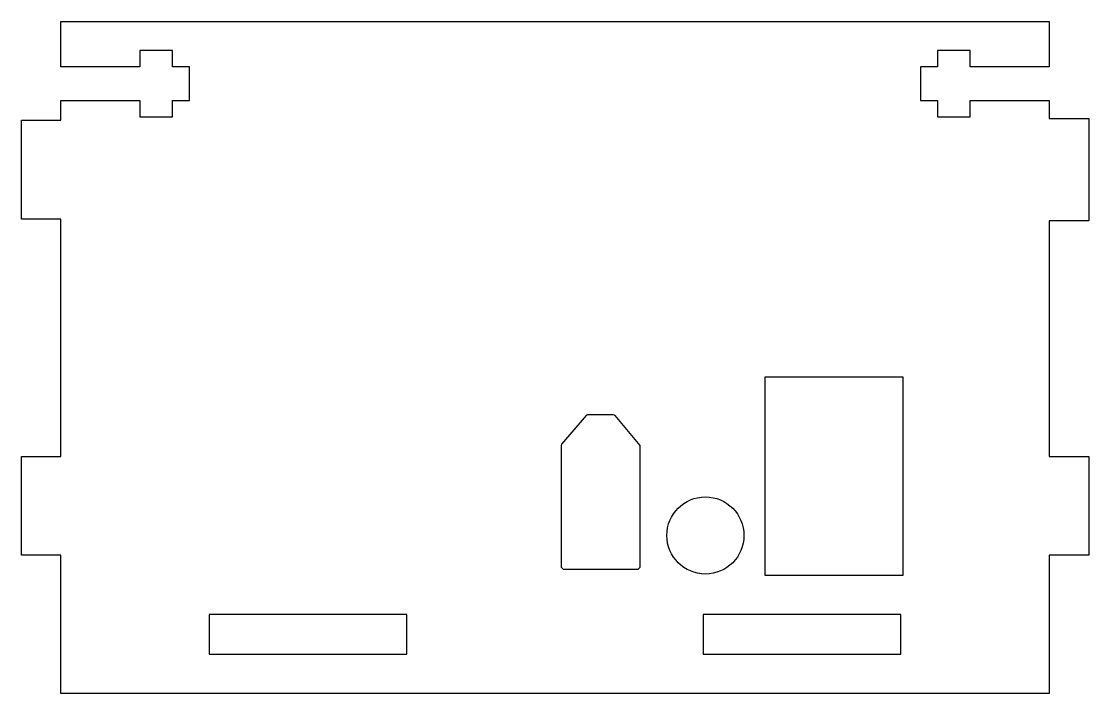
# Model space of a CAD drawing. Header units: millimetres. Extents: x -49 to 59, y -4 to 64.
import ezdxf

# ---------------------------------------------------------------- set-up
doc = ezdxf.new("R2010")
doc.units = ezdxf.units.MM
doc.layers.get('0').update_dxf_attribs({"linetype": 'CONTINUOUS'})

msp = doc.modelspace()

# ---------------------------------------------------------------- linework, layer by layer
for points in [[(46.78, 56), (54.78, 56), (54.78, 54.17), (58.78, 54.17), (58.78, 43.83), (54.78, 43.83), (54.78, 20), (58.78, 20), (58.78, 10), (54.78, 10), (54.78, -4), (-45.22, -4), (-45.22, 10), (-49.22, 10), (-49.22, 20), (-45.22, 20), (-45.22, 44), (-49.22, 44), (-49.22, 54), (-45.22, 54), (-45.22, 56), (-37.22, 56), (-37.22, 54.35), (-33.92, 54.35), (-33.92, 56), (-32.22, 56), (-32.22, 59.4), (-33.92, 59.4), (-33.92, 61.05), (-37.22, 61.05), (-37.22, 59.4), (-45.22, 59.4), (-45.22, 64), (54.78, 64), (54.78, 59.4), (46.78, 59.4), (46.78, 61.05), (43.48, 61.05), (43.48, 59.4), (41.78, 59.4), (41.78, 56), (43.48, 56), (43.48, 54.35), (46.78, 54.35)], [(40, 8), (40, 28), (26, 28), (26, 8)], [(5.39, 8.79), (5.59, 8.59), (13.19, 8.59), (13.39, 8.79), (13.39, 21.11), (10.85, 24.12), (10.69, 24.19), (8.08, 24.19), (7.93, 24.12), (5.43, 21.24), (5.39, 21.11)], [(-10.22, 0), (-10.22, 4), (-30.22, 4), (-30.22, 0)], [(39.78, 0), (39.78, 4), (19.78, 4), (19.78, 0)]]:
    msp.add_lwpolyline(points, close=True)
msp.add_circle((20, 12), 3.9)

doc.saveas('drawing.dxf')
